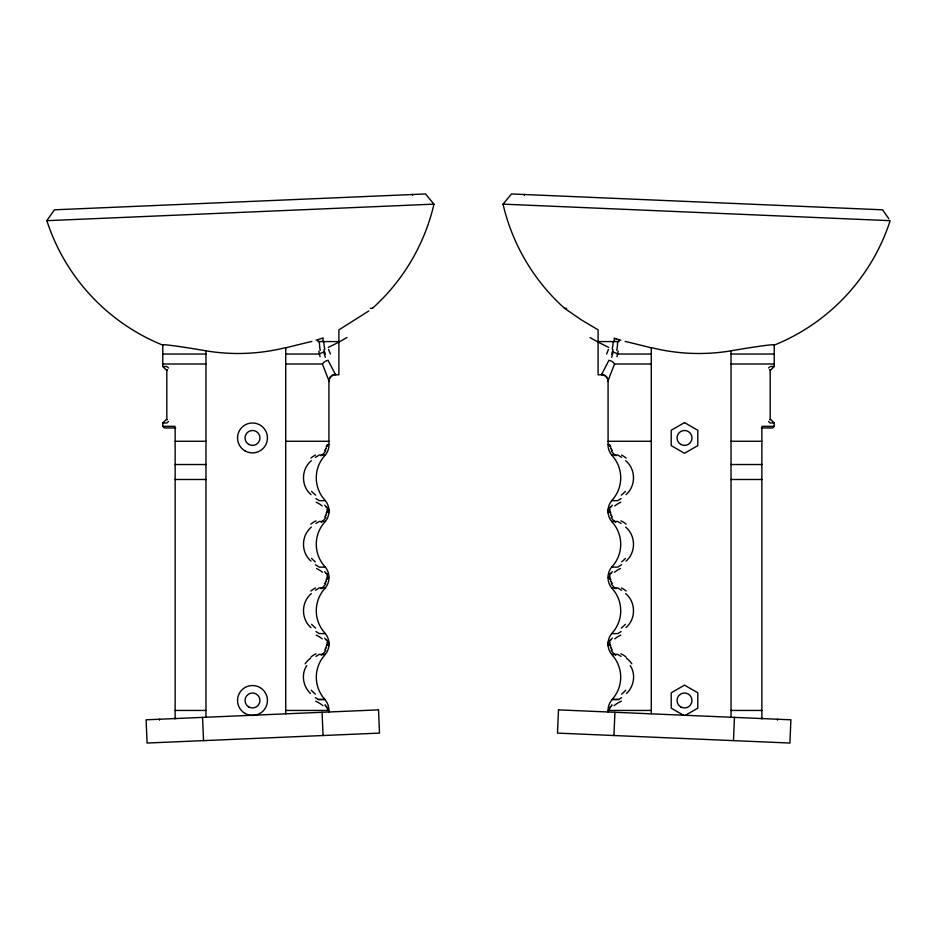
<?xml version="1.0" encoding="UTF-8"?>
<svg xmlns="http://www.w3.org/2000/svg" width="937" height="937" viewBox="0 0 937 937"><rect width="100%" height="100%" fill="white"/><g stroke="black" fill="none" stroke-linecap="round" stroke-linejoin="round"><path stroke-width="1.41" d="M175.137 427.975L175.137 718.515M322.878 341.572L323.089 337.917L316.12 340.225M761.863 718.515L761.863 427.975M327.259 509.904L327.212 512.457M327.259 576.36L327.212 578.914M327.259 642.829L327.212 645.382M609.788 512.457L609.741 509.904M609.788 578.914L609.741 576.36M609.788 645.382L609.741 642.829M317.948 340.026L317.924 341.572L338.901 341.572M612.681 655.513L611.638 654.366A16.573 16.573 0 0 1 611.638 633.658L613.7 631.21A33.263 33.263 0 0 0 613.676 590.298L611.638 587.897A16.573 16.573 0 0 1 608.09 579.195L608.078 575.845A16.573 16.573 0 0 1 611.638 567.131L613.7 564.753A33.263 33.263 0 0 0 613.676 523.83L611.638 521.44A16.573 16.573 0 0 1 611.638 500.733L613.7 498.285A33.263 33.263 0 0 0 613.676 457.373L611.638 454.972A16.573 16.573 0 0 1 608.09 446.27L608.078 380.762L611.123 372.61M608.078 381.453A6.641 6.641 0 0 0 601.425 374.8L608.945 360.265A6.653 4.053 20.5 0 1 614.59 364.001L651.274 364.001M524.357 195.341L524.392 194.509M613.934 735.522L614.93 712.284M733.46 740.628L734.456 717.391M618.209 351.106L616.944 356.692M327.212 445.989L327.376 444.595L328.922 444.595M613.079 349.677L611.662 354.174M614.59 364.001L611.486 371.743M610.83 706.803L611.826 705.303M306.797 665.61C300.871 674.277 303.061 686.423 310.44 693.474M325.947 448.8L324.647 450.521M325.947 515.268L324.647 516.99M325.947 581.725L324.647 583.446M325.947 648.193L324.647 649.915M611.053 506.847L612.353 505.125M611.053 573.303L612.353 571.582M611.053 639.772L612.353 638.05M162.769 345.121A201.057 201.057 0 0 1 46.85 220.687L54.393 209.818L425.515 193.959L433.972 204.137A201.057 201.057 0 0 1 372.411 308.343L372.294 308.437M601.425 374.8L598.099 374.8L598.099 329.824L581.631 320.067L564.601 308.355A201.057 201.057 0 0 1 503.028 204.137L511.485 193.959L882.607 209.818L888.897 218.871M613.255 698.229L612.248 699.4L618.853 699.4L621.594 697.667M285.726 364.001L322.41 364.001L328.922 380.762L328.922 446.27A16.573 16.573 0 0 1 325.362 454.972L323.3 457.361A33.263 33.263 0 0 0 323.324 498.273L325.362 500.663A16.573 16.573 0 0 1 325.362 521.44L323.3 523.818A33.263 33.263 0 0 0 323.324 564.742L325.362 567.131A16.573 16.573 0 0 1 328.91 575.845L328.922 579.195A16.573 16.573 0 0 1 325.362 587.897L323.3 590.287A33.263 33.263 0 0 0 323.324 631.198L325.362 633.599A16.573 16.573 0 0 1 325.362 654.366L324.319 655.513M626.56 693.474C633.939 686.423 636.129 674.277 630.203 665.61M175.699 427.975L164.397 427.975L162.769 426.347L162.769 422.985L166.095 419.671L167.336 419.671M774.231 345.003L774.231 366.496L770.905 369.822L769.664 369.822M769.664 419.671L770.905 419.671L774.231 422.985L774.231 426.347L772.603 427.975L761.301 427.975M625.986 494.654C636.153 485.998 635.942 469.168 625.658 460.676M625.986 561.122C636.153 552.467 635.942 535.624 625.658 527.133M625.986 627.579C636.153 618.924 635.942 602.093 625.658 593.601M311.342 460.676C301.058 469.168 300.847 485.998 311.014 494.654M311.342 527.133C301.058 535.624 300.847 552.467 311.014 561.122M311.342 593.601C301.058 602.093 300.847 618.924 311.014 627.579M770.155 366.519L774.22 366.496M769.312 367.281L768.563 367.948M168.437 421.533L166.821 422.985L162.78 422.985M368.803 310.967L338.901 329.883L338.901 374.8L335.575 374.8A6.641 6.641 0 0 0 328.922 381.453M315.406 457.361L319.33 454.972L325.362 454.972M315.406 590.287L319.33 587.897L325.362 587.897M621.594 564.753L617.67 567.131L611.638 567.131M315.91 523.478L319.341 521.44L325.315 521.44M315.956 656.38L319.341 654.366L325.315 654.366M621.09 498.625L617.659 500.663L611.685 500.663M621.09 631.561L617.659 633.599L611.685 633.599M685.415 715.294L697.796 708.149L697.796 692.794L684.502 685.123L671.208 692.794L671.208 708.149L683.448 715.212M46.85 220.687L433.972 204.137M370.326 308.343L372.411 308.343M564.589 308.343L566.674 308.343M598.099 341.572L619.076 341.572L619.052 340.026M162.769 354.034L205.964 354.034M285.726 354.034L319.388 354.034A6.653 2.214 -14 0 1 324.577 351.961L323.921 349.677M651.274 354.034L617.612 354.034A6.653 2.214 14 0 0 612.423 351.961M731.036 354.034L774.231 354.034M162.769 364.001L205.964 364.001M731.036 364.001L774.231 364.001M162.769 345.003L162.769 366.496L166.821 366.496L168.543 368.042M167.336 369.822L166.095 369.822L162.769 366.496M774.22 422.985L770.179 422.985L768.586 421.556M162.769 426.347L175.137 426.347M761.863 426.347L774.231 426.347M175.137 441.268L205.964 441.268M285.726 441.268L328.922 441.268M608.078 441.268L651.274 441.268M731.036 441.268L761.863 441.268M608.078 444.595L609.624 444.595L609.788 445.989M611.638 454.972L617.67 454.972L621.594 457.361M175.137 464.529L205.964 464.529M731.036 464.529L761.863 464.529M175.137 479.486L205.964 479.486M731.036 479.486L761.863 479.486M325.315 500.663L319.341 500.663L315.91 498.625M327.376 511.052L328.922 511.052M608.078 511.052L609.624 511.052M611.685 521.44L617.659 521.44L621.09 523.478M325.362 567.131L319.33 567.131L315.406 564.753M327.376 577.52L328.922 577.52M608.078 577.52L609.624 577.52M611.638 587.897L617.67 587.897L621.594 590.287M325.315 633.599L319.341 633.599L315.91 631.561M327.376 643.977L328.922 643.977M608.078 643.977L609.624 643.977M611.685 654.366L617.659 654.366L621.044 656.38M318.463 699.564L324.858 699.564A16.55 16.55 0 0 1 328.91 709.309L328.922 711.991M618.537 699.564L612.142 699.564A16.55 16.55 0 0 0 608.09 709.309L608.078 711.991M175.137 710.445L205.964 710.445M285.726 710.445L328.91 710.445M608.09 710.445L651.274 710.445M731.036 710.445L761.863 710.445M174.024 718.515L176.308 718.515M760.692 718.515L762.976 718.515M503.028 204.137L890.15 220.687A201.057 201.057 0 0 1 774.231 345.121M620.88 340.225L616.464 338.995M616.347 338.96L615.726 338.714M615.679 338.69L614.836 338.339M614.309 338.105L614.122 341.572M315.406 697.667L318.205 699.424L324.752 699.4L323.745 698.229M612.353 450.521L611.053 448.8M612.353 516.99L611.053 515.268M612.353 583.446L611.053 581.725M612.353 649.915L611.053 648.193M324.647 505.125L325.947 506.847M324.647 571.582L325.947 573.303M324.647 638.05L325.947 639.772M325.174 705.303L326.17 706.803M325.338 354.174L324.577 351.961M320.056 356.692L318.791 351.106M412.608 194.509L412.643 195.341M322.07 712.284L323.066 735.522M202.544 717.391L203.54 740.628M335.575 374.741L328.055 360.265A6.653 4.053 -20.5 0 0 322.41 364.001M777.558 719.229L777.558 720.143M770.179 369.822L770.179 419.671M774.278 344.992A43.09 1.511 -9.8 0 0 731.024 350.813L731.036 717.25M651.274 713.842L651.274 347.592A194.779 194.779 0 0 0 731.036 350.825M608.078 509.377L608.078 512.726M608.078 642.302L608.078 645.652M328.922 509.377L328.922 512.726M328.922 642.302L328.922 645.652M285.726 713.842L285.726 347.592A194.779 194.779 0 0 1 205.964 350.825A43.09 1.511 9.8 0 0 162.722 344.992M205.964 350.825L205.964 717.25M166.821 369.822L166.821 419.671M159.442 719.229L159.442 720.143M601.425 374.343A6.641 6.559 0 0 1 608.078 380.89M609.355 709.988A4.521 1.827 81.9 0 1 610.233 707.751M615.996 588.741A47.846 26.072 -12.6 0 1 611.311 583.81M615.996 455.815A47.846 26.072 -12.6 0 1 611.311 450.884M615.761 522.377A47.939 26.119 -12.6 0 1 611.182 517.376M615.761 655.303A47.939 26.119 -12.6 0 1 611.182 650.301M614.051 705.69A47.307 23.929 5.1 0 1 621.372 701.145M611.662 705.233A44.777 25.627 18.5 0 1 611.896 704.917M610.069 707.283A21.457 11.092 67.7 0 1 610.596 706.416M609.964 579.183A5.458 1.663 -88.5 0 1 609.858 578.75M610.772 579.804A13.165 5.118 -82.4 0 1 610.374 578.504M611.193 581.584A34.212 19.22 -53.6 0 1 610.772 580.799M614.461 572.296A47.846 23.659 4.4 0 1 620.423 568.513M610.362 573.842A33.955 19.337 50.9 0 1 610.865 573.116M609.518 574.615A13.411 6.067 75.2 0 1 610.057 573.772M609.647 576.15A4.861 1.616 86.7 0 1 609.846 575.47M609.964 446.258A5.458 1.663 -88.5 0 1 609.858 445.825M610.772 446.879A13.165 5.118 -82.4 0 1 610.374 445.579M611.193 448.659A34.212 19.22 -53.6 0 1 610.772 447.863M625.436 558.382A28.977 13.036 -57.8 0 1 621.653 561.849M620.938 520.855A29.176 16.948 66 0 1 626.162 524.123M614.766 505.921A47.939 23.413 3.5 0 1 620.774 502.209M625.389 491.41A29.141 12.532 -56.5 0 1 621.29 495.158M621.547 455.042A29.012 16.854 66 0 1 626.127 458.099M609.964 512.726A5.458 1.663 -88.5 0 1 609.858 512.293M610.772 513.347A13.165 5.118 -82.4 0 1 610.374 512.047M611.193 515.127A34.212 19.22 -53.6 0 1 610.772 514.331M610.362 507.374A33.955 19.337 50.9 0 1 610.865 506.648M609.518 508.159A13.411 6.067 75.2 0 1 610.057 507.315M609.647 509.681A4.861 1.616 86.7 0 1 609.846 509.002M625.729 690.218A28.649 12.813 -57.5 0 1 621.618 694.13M626.338 658.114A24.971 19.443 79.6 0 1 631.854 663.806M620.88 653.768A29.223 16.854 65.8 0 1 626.033 656.978M614.766 638.847A47.939 23.413 3.5 0 1 620.774 635.134M625.389 624.335A29.141 12.532 -56.5 0 1 621.29 628.083M621.547 587.967A29.012 16.854 66 0 1 626.127 591.024M609.964 645.652A5.458 1.663 -88.5 0 1 609.858 645.218M610.772 646.272A13.177 5.13 -82.4 0 1 610.374 644.972M611.193 648.053A34.212 19.22 -53.6 0 1 610.772 647.256M610.362 640.299A33.955 19.337 50.9 0 1 610.865 639.573M609.518 641.084A13.411 6.067 75.2 0 1 610.057 640.24M609.647 642.606A4.861 1.616 86.7 0 1 609.846 641.927M612.634 655.549A33.17 33.17 0 0 1 613.22 698.194M625.12 341.408A44.964 0.89 14.1 0 1 651.156 347.803M608.663 347.322A120.404 66.199 23.2 0 1 590.052 337.519M613.161 341.56A24.233 16.152 -88.4 0 1 612.166 349.196M613.22 351.855A43.711 11.912 -78.9 0 1 611.65 357.337M617.612 341.56A35.536 21.34 -88.9 0 1 616.792 350.485M608.429 349.36A36.367 11.279 -74.6 0 1 606.602 353.987M328.922 380.89A6.641 6.559 0 0 1 335.575 374.343M326.767 707.751A4.521 1.827 -81.9 0 1 327.645 709.988M325.689 583.81A47.846 26.072 12.6 0 1 321.004 588.741M325.689 450.884A47.846 26.072 12.6 0 1 321.004 455.815M325.818 517.376A47.939 26.119 12.6 0 1 321.239 522.377M325.818 650.301A47.939 26.119 12.6 0 1 321.239 655.303M315.628 701.145A47.307 23.929 -5.1 0 1 322.949 705.69M325.104 704.917A44.777 25.627 -18.5 0 1 325.338 705.233M326.404 706.416A21.457 11.092 -67.7 0 1 326.931 707.283M327.142 578.75A5.458 1.663 88.5 0 1 327.036 579.183M326.626 578.504A13.165 5.118 82.4 0 1 326.228 579.804M326.228 580.799A34.212 19.22 53.6 0 1 325.807 581.584M316.577 568.513A47.846 23.659 -4.4 0 1 322.539 572.296M326.135 573.116A33.955 19.337 -50.9 0 1 326.638 573.842M326.943 573.772A13.411 6.067 -75.2 0 1 327.481 574.615M327.154 575.47A4.861 1.616 -86.7 0 1 327.353 576.15M327.142 445.825A5.458 1.663 88.5 0 1 327.036 446.258M326.626 445.579A13.165 5.118 82.4 0 1 326.228 446.879M326.228 447.863A34.212 19.22 53.6 0 1 325.807 448.659M315.347 561.849A28.977 13.036 57.8 0 1 311.564 558.382M310.838 524.123A29.176 16.948 -66 0 1 316.062 520.855M316.226 502.209A47.939 23.413 -3.5 0 1 322.234 505.921M315.71 495.158A29.141 12.532 56.5 0 1 311.611 491.41M310.873 458.099A29.012 16.854 -66 0 1 315.453 455.042M327.142 512.293A5.458 1.663 88.5 0 1 327.036 512.726M326.626 512.047A13.165 5.118 82.4 0 1 326.228 513.347M326.228 514.331A34.212 19.22 53.6 0 1 325.807 515.127M326.135 506.648A33.955 19.337 -50.9 0 1 326.638 507.374M326.943 507.315A13.411 6.067 -75.2 0 1 327.481 508.159M327.154 509.002A4.861 1.616 -86.7 0 1 327.353 509.681M315.382 694.13A28.649 12.813 57.5 0 1 311.271 690.218M305.146 663.806A24.971 19.443 -79.6 0 1 310.662 658.114M310.967 656.978A29.223 16.854 -65.8 0 1 316.12 653.768M316.226 635.134A47.939 23.413 -3.5 0 1 322.234 638.847M315.71 628.083A29.141 12.532 56.5 0 1 311.611 624.335M310.873 591.024A29.012 16.854 -66 0 1 315.453 587.967M327.142 645.218A5.458 1.663 88.5 0 1 327.036 645.652M326.626 644.972A13.177 5.13 82.4 0 1 326.228 646.272M326.228 647.256A34.212 19.22 53.6 0 1 325.807 648.053M326.135 639.573A33.955 19.337 -50.9 0 1 326.638 640.299M326.943 640.24A13.411 6.067 -75.2 0 1 327.481 641.084M327.154 641.927A4.861 1.616 -86.7 0 1 327.353 642.606M323.78 698.194A33.17 33.17 0 0 1 324.366 655.549M285.844 347.803A44.964 0.89 -14.1 0 1 311.88 341.408M346.948 337.519A120.404 66.199 -23.2 0 1 328.337 347.322M324.834 349.196A24.233 16.152 88.4 0 1 323.839 341.56M325.35 357.337A43.711 11.912 78.9 0 1 323.78 351.855M320.208 350.485A35.536 21.34 88.9 0 1 319.388 341.56M330.398 353.987A36.367 11.279 74.6 0 1 328.571 349.36M558.487 709.871L557.492 733.109L789.903 743.041L790.898 719.803L558.487 709.871M684.502 422.599L671.208 430.27L671.208 445.614L684.502 453.297L697.796 445.614L697.796 430.27L684.502 422.599M378.513 709.871L146.102 719.803L147.097 743.041L379.508 733.109L378.513 709.871M680.766 706.955A7.473 7.473 0 0 0 691.986 700.478A7.473 7.473 0 0 0 680.766 694.001A7.473 7.473 0 0 0 680.766 706.955M680.766 444.419A7.473 7.473 0 0 0 691.986 437.942A7.473 7.473 0 0 0 680.766 431.465A7.473 7.473 0 0 0 680.766 444.419M245.014 713.42A14.957 14.957 0 0 0 267.443 700.478A14.957 14.957 0 0 0 245.014 687.524A14.957 14.957 0 0 0 245.014 713.42M248.75 706.955A7.473 7.473 0 0 0 259.971 700.478A7.473 7.473 0 0 0 248.75 694.001A7.473 7.473 0 0 0 248.75 706.955M248.75 444.419A7.473 7.473 0 0 0 259.971 437.942A7.473 7.473 0 0 0 248.75 431.465A7.473 7.473 0 0 0 248.75 444.419M245.014 450.896A14.957 14.957 0 0 0 267.443 437.942A14.957 14.957 0 0 0 245.014 424.988A14.957 14.957 0 0 0 245.014 450.896"/></g></svg>
